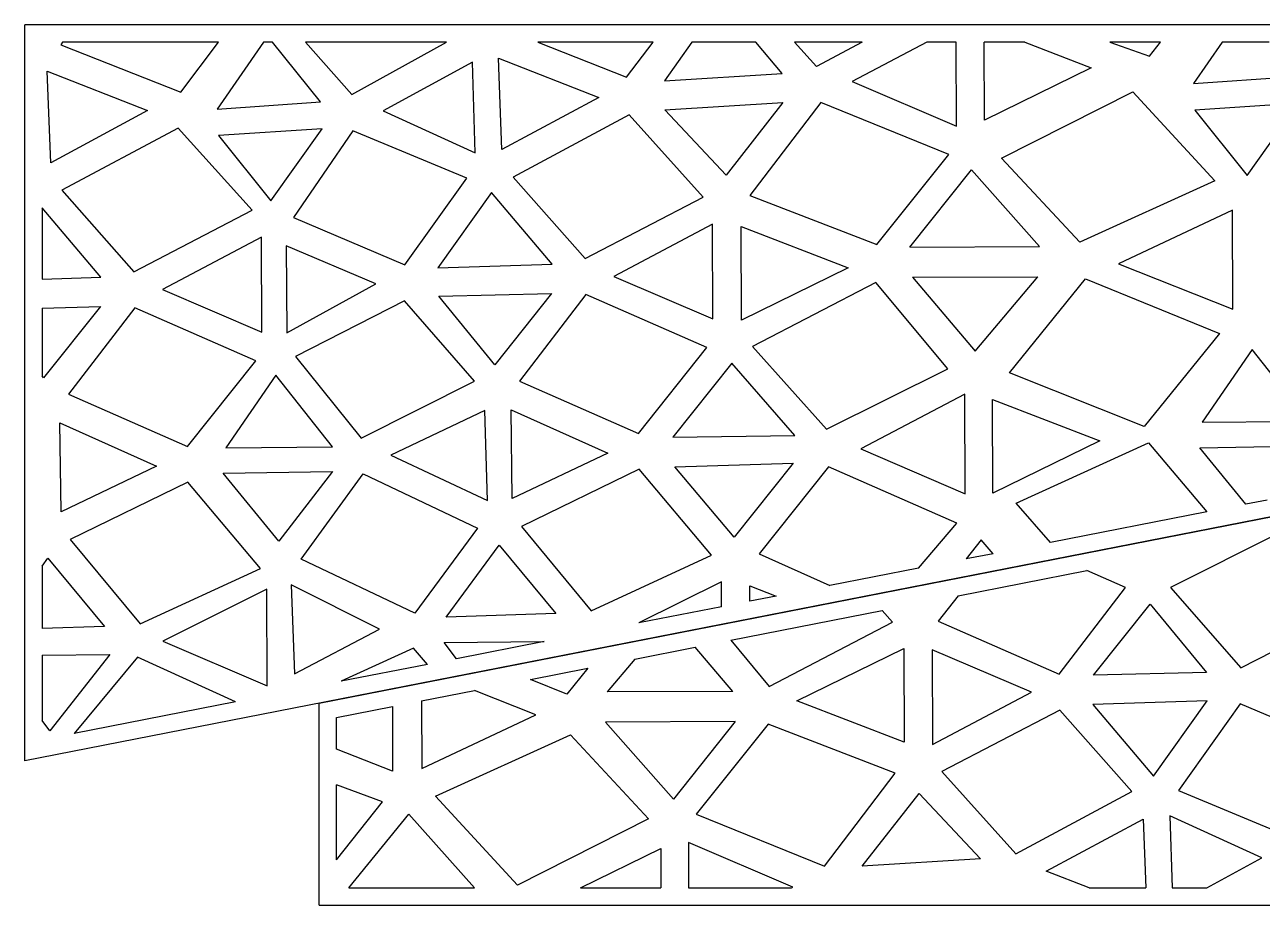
# Model space of a CAD drawing. Header units: inches. Extents: x 13 to 2107, y 1127 to 2787.
# Drawn here: x 13 to 870, y 2177 to 2787 of the extents above; entities that cross this region are included whole.
import ezdxf

# ---------------------------------------------------------------- set-up
doc = ezdxf.new("R2010")
doc.units = ezdxf.units.IN
doc.header["$MEASUREMENT"] = 0

msp = doc.modelspace()

# ---------------------------------------------------------------- linework, layer by layer
for p, q in [((13.06, 2276.64), (13.06, 2786.64)), ((1903.06, 2786.64), (13.06, 2786.64)), ((39.28, 2774.64), (37.96, 2772.76)), ((37.96, 2772.76), (121.08, 2739.84)), ((147.21, 2774.64), (39.28, 2774.64)), ((121.08, 2739.84), (147.21, 2774.64)), ((178.35, 2774.64), (146.41, 2728.23)), ((184.65, 2774.64), (178.35, 2774.64)), ((217.84, 2733.18), (184.65, 2774.64)), ((305.08, 2774.64), (207.56, 2774.64)), ((207.56, 2774.64), (239.57, 2738.24)), ((239.57, 2738.24), (305.08, 2774.64)), ((448.25, 2774.64), (368.47, 2774.64)), ((368.47, 2774.64), (429.96, 2750.28)), ((429.96, 2750.28), (448.25, 2774.64)), ((475.15, 2774.64), (456.26, 2747.77)), ((519.4, 2774.64), (475.15, 2774.64)), ((537.73, 2752.86), (519.4, 2774.64)), ((593.15, 2774.64), (546.33, 2774.64)), ((561.56, 2757.74), (546.33, 2774.64)), ((593.15, 2774.64), (561.56, 2757.74)), ((637.81, 2774.64), (586.2, 2747.36)), ((658.31, 2774.64), (637.81, 2774.64)), ((658.52, 2716.34), (658.31, 2774.64)), ((705.7, 2774.64), (677.56, 2774.64)), ((677.75, 2720.62), (677.56, 2774.64)), ((705.7, 2774.64), (751.68, 2756.88)), ((799.85, 2774.64), (764.56, 2774.64)), ((764.56, 2774.64), (792.06, 2764.78)), ((792.06, 2764.78), (799.85, 2774.64)), ((842.46, 2774.64), (822.71, 2745.94)), ((875.13, 2774.64), (842.46, 2774.64)), ((323.18, 2760.82), (261.27, 2726.94)), ((325.11, 2697.98), (323.18, 2760.82)), ((341.15, 2763.51), (410.71, 2736.22)), ((343.56, 2700.13), (341.15, 2763.51)), ((28.62, 2754.42), (98.17, 2727.13)), ((31.03, 2691.04), (28.62, 2754.42)), ((456.26, 2747.77), (537.73, 2752.86)), ((751.68, 2756.88), (677.75, 2720.62)), ((586.2, 2747.36), (658.52, 2716.34)), ((822.71, 2745.94), (894.14, 2750.89)), ((410.71, 2736.22), (343.56, 2700.13)), ((689.73, 2694.28), (780.48, 2740.1)), ((780.48, 2740.1), (837.31, 2678.5)), ((98.17, 2727.13), (31.03, 2691.04)), ((146.41, 2728.23), (217.84, 2733.18)), ((261.27, 2726.94), (325.11, 2697.98)), ((456.36, 2727.69), (538.27, 2732.78)), ((498.8, 2682.49), (456.36, 2727.69)), ((538.27, 2732.78), (498.8, 2682.49)), ((564.41, 2732.77), (515.39, 2668.31)), ((653.2, 2696.66), (564.41, 2732.77)), ((895.27, 2732.24), (823.46, 2727.57)), ((823.46, 2727.57), (859.76, 2682.29)), ((859.76, 2682.29), (895.27, 2732.24)), ((431.83, 2724.11), (351.37, 2681.09)), ((483.02, 2667.17), (431.83, 2724.11)), ((119.3, 2715.02), (38.83, 2672)), ((170.48, 2658.08), (119.3, 2715.02)), ((218.97, 2714.52), (147.17, 2709.85)), ((147.17, 2709.85), (183.46, 2664.57)), ((183.46, 2664.57), (218.97, 2714.52)), ((240.38, 2713.07), (199.28, 2653.1)), ((319.17, 2680.36), (240.38, 2713.07)), ((603.31, 2634.33), (653.2, 2696.66)), ((743.97, 2636.11), (689.73, 2694.28)), ((217.09, 2316.58), (2107.09, 2686.58)), ((626.1, 2632.6), (668.89, 2686.22)), ((668.89, 2686.22), (716.04, 2632.92)), ((276.31, 2620.39), (319.17, 2680.36)), ((351.37, 2681.09), (401.25, 2624.58)), ((837.31, 2678.5), (743.97, 2636.11)), ((38.83, 2672), (88.71, 2615.49)), ((336.46, 2670.31), (299.28, 2618.27)), ((378.39, 2620.76), (336.46, 2670.31)), ((401.25, 2624.58), (483.02, 2667.17)), ((515.39, 2668.31), (603.31, 2634.33)), ((25.06, 2659.87), (25.06, 2610.39)), ((65.86, 2611.67), (25.06, 2659.87)), ((88.71, 2615.49), (170.48, 2658.08)), ((849.66, 2658.2), (770.58, 2620.91)), ((849.94, 2589.59), (849.66, 2658.2)), ((199.28, 2653.1), (276.31, 2620.39)), ((1903.06, 2646.64), (13.06, 2276.64)), ((489.53, 2648.52), (420.98, 2612.29)), ((489.77, 2582.8), (489.53, 2648.52)), ((509.44, 2582.02), (509.21, 2646.93)), ((509.21, 2646.93), (583.36, 2618.29)), ((177, 2639.43), (108.45, 2603.2)), ((177.23, 2573.71), (177, 2639.43)), ((256.19, 2607.21), (194.1, 2633.45)), ((194.1, 2633.45), (194.6, 2573.08)), ((626.1, 2632.6), (716.04, 2632.92)), ((299.28, 2618.27), (378.39, 2620.76)), ((583.36, 2618.29), (509.44, 2582.02)), ((770.58, 2620.91), (849.94, 2589.59)), ((25.06, 2610.39), (65.86, 2611.67)), ((194.6, 2573.08), (256.19, 2607.21)), ((420.98, 2612.29), (489.77, 2582.8)), ((602.62, 2608.16), (517.12, 2563.71)), ((652.52, 2548.33), (602.62, 2608.16)), ((627.89, 2611.71), (714.83, 2612.02)), ((627.89, 2611.71), (671.48, 2560.38)), ((671.48, 2560.38), (714.83, 2612.02)), ((695.26, 2545.41), (747.73, 2610.65)), ((747.73, 2610.65), (840.73, 2572.71)), ((108.45, 2603.2), (177.23, 2573.71)), ((299.8, 2598.48), (378.03, 2600.52)), ((338.64, 2551.12), (299.8, 2598.48)), ((378.03, 2600.52), (338.64, 2551.12)), ((401.78, 2599.67), (355.8, 2539.77)), ((485.58, 2562.91), (401.78, 2599.67)), ((25.06, 2590.38), (65.49, 2591.43)), ((25.06, 2590.38), (25.06, 2543.31)), ((65.49, 2591.43), (26.11, 2542.03)), ((89.24, 2590.58), (43.26, 2530.68)), ((173.04, 2553.82), (89.24, 2590.58)), ((276, 2595.28), (200.54, 2556.75)), ((324.55, 2539.6), (276, 2595.28)), ((840.73, 2572.71), (788.53, 2508.28)), ((517.12, 2563.71), (568.29, 2506.46)), ((200.54, 2556.75), (246.01, 2500.17)), ((438.29, 2503.43), (485.58, 2562.91)), ((863.18, 2561.54), (828.6, 2511.22)), ((902.53, 2511.92), (863.18, 2561.54)), ((125.75, 2494.34), (173.04, 2553.82)), ((502.83, 2552.11), (461.97, 2500.83)), ((546.5, 2501.95), (502.83, 2552.11)), ((568.29, 2506.46), (652.52, 2548.33)), ((26.11, 2542.03), (25.06, 2543.31)), ((186.89, 2543.83), (152.3, 2493.5)), ((226.23, 2494.21), (186.89, 2543.83)), ((246.01, 2500.17), (324.55, 2539.6)), ((355.8, 2539.77), (438.29, 2503.43)), ((788.53, 2508.28), (695.26, 2545.41)), ((43.26, 2530.68), (125.75, 2494.34)), ((664.22, 2530.8), (592.15, 2492.71)), ((664.47, 2461.69), (664.22, 2530.8)), ((683.72, 2462.18), (683.49, 2527.09)), ((683.49, 2527.09), (757.64, 2498.45)), ((331.65, 2519.39), (266.71, 2488.37)), ((333.63, 2456.94), (331.65, 2519.39)), ((350.77, 2458.32), (350, 2519.94)), ((350, 2519.94), (416.86, 2489.91)), ((828.6, 2511.22), (902.53, 2511.92)), ((38.23, 2449.23), (37.46, 2510.85)), ((37.46, 2510.85), (104.33, 2480.82)), ((461.97, 2500.83), (546.5, 2501.95)), ((757.64, 2498.45), (683.72, 2462.18)), ((699.86, 2455.1), (791.37, 2497.01)), ((791.37, 2497.01), (831.88, 2449.16)), ((826.9, 2493.6), (902.59, 2494.75)), ((152.3, 2493.5), (226.23, 2494.21)), ((266.71, 2488.37), (333.63, 2456.94)), ((416.86, 2489.91), (350.77, 2458.32)), ((592.15, 2492.71), (664.47, 2461.69)), ((858.93, 2454.46), (826.9, 2493.6)), ((104.33, 2480.82), (38.23, 2449.23)), ((438.59, 2478.7), (357.16, 2438.97)), ((488.82, 2419.05), (438.59, 2478.7)), ((463.41, 2480.43), (545.22, 2482.9)), ((504.36, 2431.62), (463.41, 2480.43)), ((545.22, 2482.9), (504.36, 2431.62)), ((569.71, 2480.4), (521.85, 2419.99)), ((658.63, 2441.28), (569.71, 2480.4)), ((126.06, 2469.62), (44.63, 2429.88)), ((176.28, 2409.96), (126.06, 2469.62)), ((150.6, 2475.88), (226.29, 2477.03)), ((189.06, 2428.9), (150.6, 2475.88)), ((226.29, 2477.03), (189.06, 2428.9)), ((204.5, 2416.41), (247.36, 2475.5)), ((247.36, 2475.5), (326.62, 2437.96)), ((723.6, 2427.97), (699.86, 2455.1)), ((873.65, 2457.34), (858.93, 2454.46)), ((831.88, 2449.16), (723.6, 2427.97)), ((326.62, 2437.96), (283.31, 2378.86)), ((357.16, 2438.97), (405.48, 2380.67)), ((632.15, 2410.07), (658.63, 2441.28)), ((881.8, 2434.48), (806.77, 2396.82)), ((44.63, 2429.88), (92.95, 2371.58)), ((304.89, 2376.29), (341.63, 2426.13)), ((341.63, 2426.13), (380.92, 2378.77)), ((675.49, 2429.81), (665.1, 2416.51)), ((683.79, 2420.17), (675.49, 2429.81)), ((405.48, 2380.67), (488.82, 2419.05)), ((521.85, 2419.99), (570.62, 2398.02)), ((683.79, 2420.17), (665.1, 2416.51)), ((25.06, 2411.56), (29.1, 2417.04)), ((25.06, 2411.56), (25.06, 2368.27)), ((29.1, 2417.04), (68.39, 2369.68)), ((92.95, 2371.58), (176.28, 2409.96)), ((283.31, 2378.86), (204.5, 2416.41)), ((632.15, 2410.07), (570.62, 2398.02)), ((495.56, 2400.6), (438.52, 2372.16)), ((495.63, 2383.34), (495.56, 2400.6)), ((659.65, 2390.99), (748.76, 2408.44)), ((775.52, 2396.65), (748.76, 2408.44)), ((180.74, 2395.61), (108.65, 2359.66)), ((180.98, 2328.65), (180.74, 2395.61)), ((258.79, 2367.91), (197.51, 2398.52)), ((197.51, 2398.52), (199.93, 2336.87)), ((515.28, 2387.19), (515.24, 2397.78)), ((515.24, 2397.78), (533.46, 2390.74)), ((729.55, 2336.74), (775.52, 2396.65)), ((806.77, 2396.82), (855.32, 2341.13)), ((495.63, 2383.34), (438.52, 2372.16)), ((533.46, 2390.74), (515.28, 2387.19)), ((659.65, 2390.99), (645.75, 2373.51)), ((753.3, 2335.89), (792.68, 2385.3)), ((792.68, 2385.3), (831.53, 2337.93)), ((380.92, 2378.77), (304.89, 2376.29)), ((502.1, 2360.15), (607.07, 2380.7)), ((614.21, 2372.71), (607.07, 2380.7)), ((855.32, 2341.13), (930.79, 2379.67)), ((68.39, 2369.68), (25.06, 2368.27)), ((199.93, 2336.87), (258.79, 2367.91)), ((528.7, 2328.26), (614.21, 2372.71)), ((645.75, 2373.51), (729.55, 2336.74)), ((108.65, 2359.66), (180.98, 2328.65)), ((303.64, 2358.7), (372.95, 2359.32)), ((312.13, 2347.42), (303.64, 2358.7)), ((372.95, 2359.32), (312.13, 2347.42)), ((502.1, 2360.15), (528.7, 2328.26)), ((25.06, 2349.91), (71.97, 2350.34)), ((25.06, 2349.91), (25.06, 2304.51)), ((71.97, 2350.34), (30.41, 2297.41)), ((282.33, 2354.77), (232.28, 2331.78)), ((292.06, 2343.49), (282.33, 2354.77)), ((435.57, 2347.12), (477.43, 2355.32)), ((503.44, 2324.71), (477.43, 2355.32)), ((547.96, 2318.13), (621.88, 2354.39)), ((621.88, 2354.39), (622.12, 2289.49)), ((710.34, 2324.13), (641.56, 2353.62)), ((641.56, 2353.62), (641.79, 2287.89)), ((91.25, 2348.5), (47.29, 2295.57)), ((158.97, 2317.43), (91.25, 2348.5)), ((292.06, 2343.49), (232.28, 2331.78)), ((363.38, 2332.99), (403.01, 2340.75)), ((403.01, 2340.75), (388.52, 2322.73)), ((435.57, 2347.12), (416.49, 2324.4)), ((388.52, 2322.73), (363.38, 2332.99)), ((831.53, 2337.93), (753.3, 2335.89)), ((287.82, 2318.2), (324.48, 2325.38)), ((367.09, 2308.56), (324.48, 2325.38)), ((503.44, 2324.71), (416.49, 2324.4)), ((641.79, 2287.89), (710.34, 2324.13)), ((158.97, 2317.43), (47.29, 2295.57)), ((217.09, 2176.58), (217.09, 2316.58)), ((287.82, 2318.2), (288, 2271.28)), ((622.12, 2289.49), (547.96, 2318.13)), ((832.04, 2318.14), (752.93, 2315.66)), ((752.93, 2315.66), (794.86, 2266.11)), ((794.86, 2266.11), (832.04, 2318.14)), ((855.01, 2316.03), (812.15, 2256.05)), ((932.05, 2283.31), (855.01, 2316.03)), ((229.09, 2306.7), (267.73, 2314.27)), ((229.09, 2284.66), (229.09, 2306.7)), ((267.73, 2314.27), (267.89, 2269.4)), ((288, 2271.28), (367.09, 2308.56)), ((730.08, 2311.83), (648.3, 2269.24)), ((779.95, 2255.32), (730.08, 2311.83)), ((30.41, 2297.41), (25.06, 2304.51)), ((505.22, 2303.82), (415.28, 2303.5)), ((462.43, 2250.19), (415.28, 2303.5)), ((505.22, 2303.82), (462.43, 2250.19)), ((528.01, 2302.08), (478.12, 2239.76)), ((615.94, 2268.11), (528.01, 2302.08)), ((297.64, 2252.2), (390.97, 2294.59)), ((390.97, 2294.59), (445.21, 2236.42)), ((267.89, 2269.4), (229.09, 2284.66)), ((566.91, 2203.64), (615.94, 2268.11)), ((648.3, 2269.24), (699.49, 2212.3)), ((229.09, 2208.13), (229.09, 2260.08)), ((260.88, 2248.31), (229.09, 2260.08)), ((699.49, 2212.3), (779.95, 2255.32)), ((812.15, 2256.05), (890.94, 2223.35)), ((229.09, 2208.13), (260.88, 2248.31)), ((354.46, 2190.61), (297.64, 2252.2)), ((593.05, 2203.63), (632.53, 2253.92)), ((632.53, 2253.92), (674.96, 2208.72)), ((237.48, 2188.58), (279.17, 2239.73)), ((279.17, 2239.73), (324.67, 2188.58)), ((478.12, 2239.76), (566.91, 2203.64)), ((870.05, 2209.47), (806.21, 2238.44)), ((806.21, 2238.44), (807.74, 2188.58)), ((445.21, 2236.42), (354.46, 2190.61)), ((720.62, 2200.2), (787.76, 2236.29)), ((787.76, 2236.29), (789.58, 2188.58)), ((545.13, 2189.06), (472.8, 2220.07)), ((472.8, 2220.07), (472.92, 2188.58)), ((398.09, 2188.58), (453.57, 2215.8)), ((453.57, 2215.8), (453.67, 2188.58)), ((674.96, 2208.72), (593.05, 2203.63)), ((831.88, 2188.58), (870.05, 2209.47)), ((750.23, 2188.58), (720.62, 2200.2)), ((237.48, 2188.58), (324.67, 2188.58)), ((398.09, 2188.58), (453.67, 2188.58)), ((472.92, 2188.58), (544.22, 2188.58)), ((544.22, 2188.58), (545.13, 2189.06)), ((750.23, 2188.58), (789.58, 2188.58)), ((807.74, 2188.58), (831.88, 2188.58)), ((217.09, 2176.58), (2107.09, 2176.58))]:
    msp.add_line(p, q)

doc.saveas('drawing.dxf')
